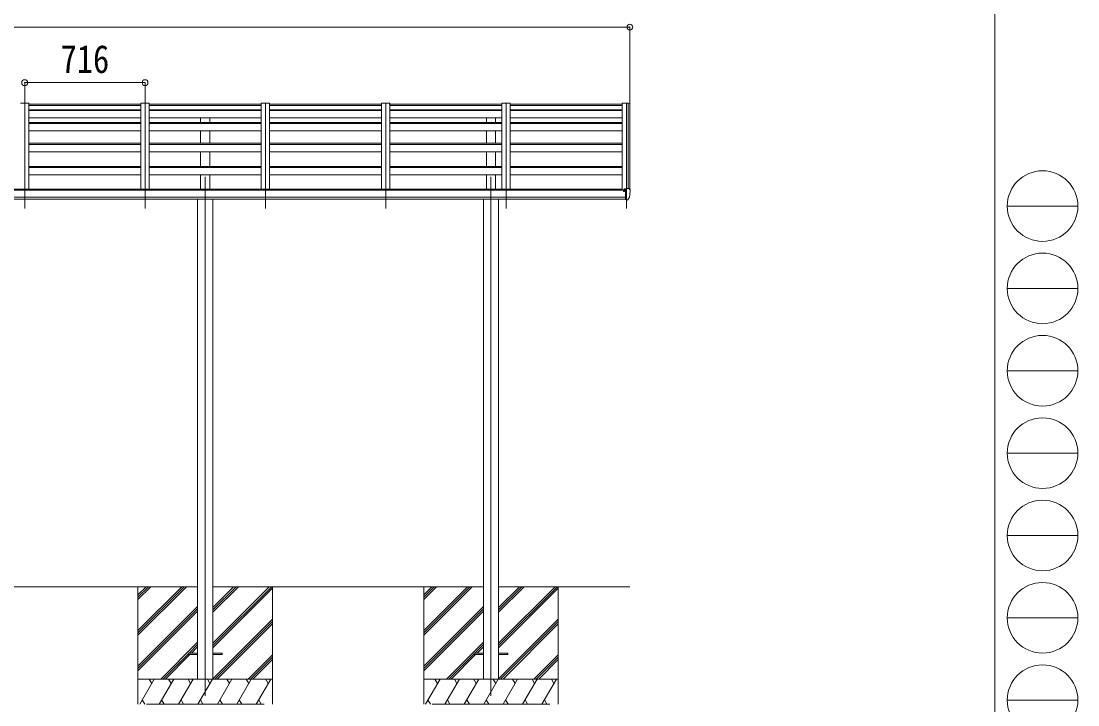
# Model space of a CAD drawing. Units: millimetres at full size, sheet at 1:35. Extents: x -9783 to 9892, y -6828 to 6752.
# Drawn here: x 3605 to 9892, y -4231 to -163 of the extents above; entities that cross this region are included whole.
import ezdxf
from ezdxf.enums import TextEntityAlignment as Align

# ---------------------------------------------------------------- set-up
doc = ezdxf.new("R2010")
doc.units = ezdxf.units.MM
doc.header["$LTSCALE"] = 35
doc.header["$PDMODE"] = 32
doc.header["$PDSIZE"] = 35
for name, color, linetype, lineweight in [('0-0_0', 7, 'Continuous', 9), ('0-1_本体', 4, 'Continuous', 9), ('0-2_部品', 7, 'Continuous', 9), ('0-8_PARTS2', 2, 'Continuous', 9), ('0-A_寸法', 6, 'Continuous', 9), ('F-0_240', 7, 'Continuous', 9)]:
    doc.layers.add(name, color=color, linetype=linetype, lineweight=lineweight)
doc.styles.add('ＭＳ ゴシック', font='')
doc.styles.get('ＭＳ ゴシック').set_extended_font_data('MS Gothic')

msp = doc.modelspace()

# ---------------------------------------------------------------- linework, layer by layer
at = {"layer": '0-0_0'}
for p, q in [((3045.39, -3527.95), (4654.99, -3527.95)), ((4300.19, -3527.95), (4300.19, -4227.95)), ((4300.19, -3788.67), (4560.92, -3527.95)), ((4300.19, -3802.81), (4575.06, -3527.95)), ((4300.19, -3816.96), (4589.2, -3527.95)), ((4300.19, -3604.83), (4377.07, -3527.95)), ((4300.19, -3590.68), (4362.93, -3527.95)), ((4300.19, -3576.54), (4348.79, -3527.95)), ((4745.39, -3527.95), (6354.99, -3527.95)), ((4745.39, -3863.97), (5081.42, -3527.95)), ((4745.39, -3878.11), (5095.56, -3527.95)), ((4745.39, -3680.13), (4897.57, -3527.95)), ((4745.39, -3665.98), (4883.43, -3527.95)), ((4745.39, -3651.84), (4869.29, -3527.95)), ((4745.39, -3892.26), (5100.19, -3537.46)), ((5100.19, -3527.95), (5100.19, -4227.95)), ((6000.19, -3527.95), (6000.19, -4227.95)), ((6000.19, -3788.67), (6260.92, -3527.95)), ((6000.19, -3802.81), (6275.06, -3527.95)), ((6000.19, -3816.96), (6289.2, -3527.95)), ((6000.19, -3604.83), (6077.07, -3527.95)), ((6000.19, -3590.68), (6062.93, -3527.95)), ((6000.19, -3576.54), (6048.79, -3527.95)), ((6445.39, -3527.95), (7226.19, -3527.95)), ((6445.39, -3863.97), (6781.42, -3527.95)), ((6445.39, -3878.11), (6795.56, -3527.95)), ((6445.39, -3680.13), (6597.57, -3527.95)), ((6445.39, -3665.98), (6583.43, -3527.95)), ((6445.39, -3651.84), (6569.29, -3527.95)), ((6445.39, -3892.26), (6800.19, -3537.46)), ((6800.19, -3527.95), (6800.19, -4227.95)), ((4300.19, -4000.8), (4654.99, -3646.01)), ((6000.19, -4000.8), (6354.99, -3646.01)), ((4300.19, -4014.95), (4654.99, -3660.15)), ((4300.19, -4029.09), (4654.99, -3674.29)), ((6000.19, -4014.95), (6354.99, -3660.15)), ((6000.19, -4029.09), (6354.99, -3674.29)), ((4745.39, -4076.1), (5100.19, -3721.31)), ((4757.69, -4077.95), (5100.19, -3735.45)), ((4771.83, -4077.95), (5100.19, -3749.59)), ((6445.39, -4076.1), (6800.19, -3721.31)), ((6457.69, -4077.95), (6800.19, -3735.45)), ((6471.83, -4077.95), (6800.19, -3749.59)), ((4435.18, -4077.95), (4654.99, -3858.14)), ((4603.84, -3923.44), (4654.99, -3872.28)), ((4617.98, -3923.44), (4654.99, -3886.42)), ((6135.18, -4077.95), (6354.99, -3858.14)), ((6303.84, -3923.44), (6354.99, -3872.28)), ((6317.98, -3923.44), (6354.99, -3886.42)), ((4449.32, -4077.95), (4600.19, -3927.08)), ((4463.47, -4077.95), (4608.98, -3932.44)), ((4955.68, -4077.95), (5100.19, -3933.44)), ((4969.82, -4077.95), (5100.19, -3947.58)), ((6149.32, -4077.95), (6300.19, -3927.08)), ((6163.47, -4077.95), (6308.98, -3932.44)), ((6655.68, -4077.95), (6800.19, -3933.44)), ((6669.82, -4077.95), (6800.19, -3947.58)), ((4983.97, -4077.95), (5100.19, -3961.72)), ((6683.97, -4077.95), (6800.19, -3961.72)), ((5100.19, -4077.95), (4300.19, -4077.95)), ((4310.48, -4227.95), (4397.08, -4077.95)), ((4382.08, -4103.93), (4367.08, -4077.95)), ((4425.95, -4227.95), (4512.55, -4077.95)), ((4497.55, -4103.93), (4482.55, -4077.95)), ((4541.42, -4227.95), (4628.02, -4077.95)), ((4613.02, -4103.93), (4598.02, -4077.95)), ((4656.89, -4227.95), (4743.49, -4077.95)), ((4728.49, -4103.93), (4713.49, -4077.94)), ((4772.36, -4227.95), (4858.96, -4077.95)), ((4843.96, -4103.93), (4828.96, -4077.95)), ((4887.83, -4227.95), (4974.43, -4077.95)), ((4944.43, -4077.95), (4959.43, -4103.93)), ((5003.3, -4227.95), (5089.9, -4077.95)), ((5059.9, -4077.95), (5074.9, -4103.93)), ((6800.19, -4077.95), (6000.19, -4077.95)), ((6010.48, -4227.95), (6097.08, -4077.95)), ((6082.08, -4103.93), (6067.08, -4077.95)), ((6125.95, -4227.95), (6212.55, -4077.95)), ((6197.55, -4103.93), (6182.55, -4077.95)), ((6241.42, -4227.95), (6328.02, -4077.95)), ((6313.02, -4103.93), (6298.02, -4077.95)), ((6356.89, -4227.95), (6443.49, -4077.95)), ((6428.49, -4103.93), (6413.49, -4077.94)), ((6472.36, -4227.95), (6558.96, -4077.95)), ((6543.96, -4103.93), (6528.96, -4077.95)), ((6587.83, -4227.95), (6674.43, -4077.95)), ((6644.43, -4077.95), (6659.43, -4103.93)), ((6703.3, -4227.95), (6789.9, -4077.95)), ((6759.9, -4077.95), (6774.9, -4103.93)), ((4325.48, -4201.97), (4340.48, -4227.95)), ((4440.95, -4201.97), (4455.95, -4227.95)), ((4556.42, -4201.97), (4571.42, -4227.95)), ((4671.89, -4201.97), (4686.89, -4227.95)), ((4787.36, -4201.97), (4802.36, -4227.95)), ((4902.83, -4201.97), (4917.83, -4227.95)), ((5018.3, -4201.97), (5033.3, -4227.95)), ((6025.48, -4201.97), (6040.48, -4227.95)), ((6140.95, -4201.97), (6155.95, -4227.95)), ((6256.42, -4201.97), (6271.42, -4227.95)), ((6371.89, -4201.97), (6386.89, -4227.95)), ((6487.36, -4201.97), (6502.36, -4227.95)), ((6602.83, -4201.97), (6617.83, -4227.95)), ((6718.3, -4201.97), (6733.3, -4227.95)), ((4350.19, -4227.95), (5050.19, -4227.95)), ((6050.19, -4227.95), (6750.19, -4227.95))]:
    msp.add_line(p, q, dxfattribs=at)
at = {"layer": '0-1_本体'}
for p, q in [((3651.19, -651.7), (3601.19, -651.7)), ((3651.19, -651.7), (3651.19, -1161.82)), ((3651.19, -664.7), (4317.19, -664.7)), ((3651.19, -691.32), (4317.19, -691.32)), ((4317.19, -651.7), (4317.19, -1161.82)), ((4367.19, -651.7), (4317.19, -651.7)), ((4367.19, -651.7), (4367.19, -1161.82)), ((4367.19, -664.7), (5033.19, -664.7)), ((4367.19, -691.32), (5033.19, -691.32)), ((5033.19, -651.7), (5033.19, -1161.82)), ((5083.19, -651.7), (5033.19, -651.7)), ((5083.19, -651.7), (5083.19, -1161.82)), ((5083.19, -664.7), (5749.19, -664.7)), ((5083.19, -691.32), (5749.19, -691.32)), ((5749.19, -651.7), (5749.19, -1161.82)), ((5799.19, -651.7), (5749.19, -651.7)), ((5799.19, -651.7), (5799.19, -1161.82)), ((5799.19, -664.7), (6465.19, -664.7)), ((5799.19, -691.32), (6465.19, -691.32)), ((6465.19, -651.7), (6465.19, -1161.82)), ((6515.19, -651.7), (6465.19, -651.7)), ((6515.19, -651.7), (6515.19, -1161.82)), ((6515.19, -664.7), (7181.19, -664.7)), ((6515.19, -691.32), (7181.19, -691.32)), ((7181.19, -651.7), (7181.19, -1168.35)), ((7217.11, -651.9), (7216.49, -653.52)), ((7217.19, -651.79), (7217.19, -1158.55)), ((7225.24, -652.12), (7217.41, -651.71)), ((7226.18, -653), (7226.2, -1165.09)), ((3651.19, -693.85), (4317.19, -693.85)), ((3651.19, -738.59), (4317.19, -738.59)), ((4367.19, -693.85), (5033.19, -693.85)), ((4367.19, -738.59), (5033.19, -738.59)), ((4672.69, -766.75), (4672.69, -738.59)), ((4727.69, -766.75), (4727.69, -738.59)), ((5083.19, -693.85), (5749.19, -693.85)), ((5083.19, -738.59), (5749.19, -738.59)), ((5799.19, -693.85), (6465.19, -693.85)), ((5799.19, -738.59), (6465.19, -738.59)), ((6372.69, -766.75), (6372.69, -738.59)), ((6427.69, -766.75), (6427.69, -738.59)), ((6515.19, -693.85), (7181.19, -693.85)), ((6515.19, -738.59), (7181.19, -738.59)), ((3651.19, -766.75), (4317.19, -766.75)), ((3651.19, -771.72), (4317.19, -771.72)), ((3651.19, -815.92), (4317.19, -815.92)), ((4367.19, -766.75), (5033.19, -766.75)), ((4367.19, -771.72), (5033.19, -771.72)), ((4367.19, -815.92), (5033.19, -815.92)), ((4672.69, -889.45), (4672.69, -815.92)), ((4727.69, -889.45), (4727.69, -815.92)), ((5083.19, -766.75), (5749.19, -766.75)), ((5083.19, -771.72), (5749.19, -771.72)), ((5083.19, -815.92), (5749.19, -815.92)), ((5799.19, -766.75), (6465.19, -766.75)), ((5799.19, -771.72), (6465.19, -771.72)), ((5799.19, -815.92), (6465.19, -815.92)), ((6372.69, -889.45), (6372.69, -815.92)), ((6427.69, -889.45), (6427.69, -815.92)), ((6515.19, -766.75), (7181.19, -766.75)), ((6515.19, -771.72), (7181.19, -771.72)), ((6515.19, -815.92), (7181.19, -815.92)), ((3651.19, -889.45), (4317.19, -889.45)), ((3651.19, -896.35), (4317.19, -896.35)), ((3651.19, -939.9), (4317.19, -939.9)), ((4367.19, -889.45), (5033.19, -889.45)), ((4367.19, -896.35), (5033.19, -896.35)), ((4367.19, -939.9), (5033.19, -939.9)), ((4672.69, -1026.9), (4672.69, -939.9)), ((4727.69, -1026.9), (4727.69, -939.9)), ((5083.19, -889.45), (5749.19, -889.45)), ((5083.19, -896.35), (5749.19, -896.35)), ((5083.19, -939.9), (5749.19, -939.9)), ((5799.19, -889.45), (6465.19, -889.45)), ((5799.19, -896.35), (6465.19, -896.35)), ((5799.19, -939.9), (6465.19, -939.9)), ((6372.69, -1026.9), (6372.69, -939.9)), ((6427.69, -1026.9), (6427.69, -939.9)), ((6515.19, -889.45), (7181.19, -889.45)), ((6515.19, -896.35), (7181.19, -896.35)), ((6515.19, -939.9), (7181.19, -939.9)), ((3651.19, -1026.9), (4317.19, -1026.9)), ((3651.19, -1033.8), (4317.19, -1033.8)), ((4367.19, -1026.9), (5033.19, -1026.9)), ((4367.19, -1033.8), (5033.19, -1033.8)), ((5083.19, -1026.9), (5749.19, -1026.9)), ((5083.19, -1033.8), (5749.19, -1033.8)), ((5799.19, -1026.9), (6465.19, -1026.9)), ((5799.19, -1033.8), (6465.19, -1033.8)), ((6515.19, -1026.9), (7181.19, -1026.9)), ((6515.19, -1033.8), (7181.19, -1033.8)), ((3651.19, -1077.35), (4317.19, -1077.35)), ((4367.19, -1077.35), (5033.19, -1077.35)), ((4672.69, -1162.02), (4672.69, -1077.35)), ((4727.69, -1162.02), (4727.69, -1077.35)), ((5083.19, -1077.35), (5749.19, -1077.35)), ((5799.19, -1077.35), (6465.19, -1077.35)), ((6372.69, -1162.02), (6372.69, -1077.35)), ((6427.69, -1162.02), (6427.69, -1077.35)), ((6515.19, -1077.35), (7181.19, -1077.35)), ((7199.69, -1168.35), (2200.69, -1168.35)), ((7176.19, -1161.82), (2224.19, -1161.82)), ((7176.19, -1168.35), (7176.19, -1161.82)), ((2200.69, -1209.95), (7199.69, -1209.95)), ((7199.69, -1221.8), (2200.69, -1221.72)), ((4654.99, -1221.88), (4654.99, -4077.96)), ((4745.39, -1221.88), (4745.39, -4077.96)), ((6354.99, -1221.88), (6354.99, -4077.96)), ((6445.39, -1221.88), (6445.39, -4077.96))]:
    msp.add_line(p, q, dxfattribs=at)
msp.add_lwpolyline([(7216.49, -1158.55), (7216.49, -651.7), (7181.19, -651.7)], dxfattribs=at)
msp.add_circle((7192.22, -1173.46), 3, dxfattribs=at)
for centre, radius, start, end in [((7217.39, -652.01), 0.301, 87.13321, 158.93673), ((7225.19, -653.12), 1, 6.67014, 87)]:
    msp.add_arc(centre, radius, start, end, dxfattribs=at)
at = {"layer": '0-2_部品', "color": 4}
for p, q in [((4317.19, -655.99), (3651.19, -655.99)), ((5033.19, -655.99), (4367.19, -655.99)), ((5744.26, -655.99), (5083.19, -655.99)), ((6465.19, -655.99), (5794.26, -655.99)), ((7181.19, -655.99), (6515.19, -655.99)), ((4600.19, -3923.44), (4600.19, -3932.44)), ((4600.19, -3923.44), (4655.19, -3923.44)), ((4600.19, -3932.44), (4655.19, -3932.44)), ((4745.19, -3923.44), (4800.19, -3923.44)), ((4745.19, -3932.44), (4800.19, -3932.44)), ((4800.19, -3923.44), (4800.19, -3932.44)), ((6300.19, -3923.44), (6300.19, -3932.44)), ((6300.19, -3923.44), (6355.19, -3923.44)), ((6300.19, -3932.44), (6355.19, -3932.44)), ((6445.19, -3923.44), (6500.19, -3923.44)), ((6445.19, -3932.44), (6500.19, -3932.44)), ((6500.19, -3923.44), (6500.19, -3932.44))]:
    msp.add_line(p, q, dxfattribs=at)
at = {"layer": '0-2_部品'}
for p, q in [((7189.69, -1164.4), (7189.69, -1168.73)), ((7204.69, -1163.24), (7190.69, -1163.29)), ((7194.19, -1163.28), (7194.19, -1161.38)), ((7194.69, -1173.47), (7194.39, -1173.47)), ((7195.22, -1173.47), (7194.69, -1173.47)), ((7195.02, -1160.97), (7204.69, -1160.24)), ((7199.69, -1168.28), (7206.19, -1167.89)), ((7204.69, -1159.47), (7206.19, -1159.47)), ((7204.69, -1159.47), (7204.69, -1165.64)), ((7206.19, -1227.05), (7206.19, -1158.55)), ((7221.28, -1159.12), (7225.35, -1164.93)), ((7228.19, -1167.92), (7228.19, -1168.55)), ((7199.69, -1223.85), (7205.19, -1223.85)), ((7205.69, -1224.85), (7205.19, -1223.85)), ((7206.19, -1224.85), (7205.69, -1224.85)), ((7207.69, -1226.96), (7206.19, -1227.05)), ((7207.69, -1226.96), (7211.4, -1226.73)), ((7213.81, -1225.24), (7223.56, -1209.86))]:
    msp.add_line(p, q, dxfattribs=at)
for points in [[(7189.69, -1171.85), (7189.69, -1173.47), (7189.22, -1173.47)], [(7194.39, -1172.28), (7194.39, -1173.47), (7189.69, -1173.47)], [(7195.02, -1160.97), (7194.85, -1160.98), (7194.69, -1161.02), (7194.55, -1161.06), (7194.42, -1161.11), (7194.32, -1161.17), (7194.25, -1161.24), (7194.21, -1161.31), (7194.19, -1161.38)], [(7199.69, -1223.85), (7199.69, -1165.64), (7204.69, -1165.64)], [(7206.19, -1158.55), (7218.19, -1158.55), (7220.52, -1158.69)], [(7206.19, -1213.16), (7203.03, -1212.75), (7199.69, -1212.32)]]:
    msp.add_lwpolyline(points, dxfattribs=at)
for centre, radius, start, end in [((7192.19, -1173.47), 2.5, 28.35764, 180), ((7192.19, -1173.47), 2.5, 0, 28.35764), ((7220.46, -1159.69), 1, 35, 86.5), ((7035.7, -1168.55), 192.49, 347.8767, 359.9992), ((7225.19, -1167.92), 3, 0, 87), ((7211.22, -1223.74), 3, 273.5, 330), ((7220.96, -1208.36), 3, 330, 348.16652)]:
    msp.add_arc(centre, radius, start, end, dxfattribs=at)
msp.add_ellipse((7190.69, -1164.4), major_axis=(0.02, 1.1), ratio=0.906239, start_param=0.0206394, end_param=1.5914357, dxfattribs=at)
at = {"layer": '0-8_PARTS2'}
for p, q in [((3626.19, -1277.88), (3626.19, -651.7)), ((4342.19, -1277.88), (4342.19, -651.7)), ((5058.19, -1277.88), (5058.19, -651.7)), ((5774.19, -1277.88), (5774.19, -651.7)), ((6490.19, -1277.88), (6490.19, -651.7)), ((7206.19, -651.7), (7206.19, -1277.88)), ((4700.19, -1089.07), (4700.19, -4177.97)), ((6400.19, -1089.07), (6400.19, -4177.97))]:
    msp.add_line(p, q, dxfattribs=at)
at = {"layer": '0-A_寸法'}
for p, q in [((2174.19, -198.47), (7226.19, -198.47)), ((7226.19, -198.47), (7226.19, -653.13)), ((3626.19, -528.61), (3626.19, -653.13)), ((3626.19, -528.61), (4342.19, -528.61)), ((4342.19, -528.61), (4342.19, -653.13))]:
    msp.add_line(p, q, dxfattribs=at)
for p in [(7226.19, -198.47), (3626.19, -528.61), (4342.19, -528.61)]:
    msp.add_point(p, dxfattribs=at)
at = {"layer": 'F-0_240', "color": 5}
msp.add_line((9396.97, 6751.9), (9396.97, -6828.1), dxfattribs=at)
at = {"layer": 'F-0_240', "color": 4}
for p, q in [((9471.77, -1263.1), (9891.77, -1263.1)), ((9471.77, -1753.1), (9891.77, -1753.1)), ((9471.77, -2243.1), (9891.77, -2243.1)), ((9471.77, -2733.1), (9891.77, -2733.1)), ((9471.77, -3223.1), (9891.77, -3223.1)), ((9471.77, -3713.1), (9891.77, -3713.1)), ((9471.77, -4203.1), (9891.77, -4203.1))]:
    msp.add_line(p, q, dxfattribs=at)
for centre in [(9681.77, -1263.1), (9681.77, -1753.1), (9681.77, -2243.1), (9681.77, -2733.1), (9681.77, -3223.1), (9681.77, -3713.1), (9681.77, -4203.1)]:
    msp.add_circle(centre, 210, dxfattribs=at)

# ---------------------------------------------------------------- texts
at = {"layer": '0-A_寸法', "color": 7, "style": 'ＭＳ ゴシック', "width": 0.85}
msp.add_text('716', height=166.8, dxfattribs=at).set_placement((3839.82, -521.61), align=Align.BOTTOM_LEFT)

doc.saveas('drawing.dxf')
